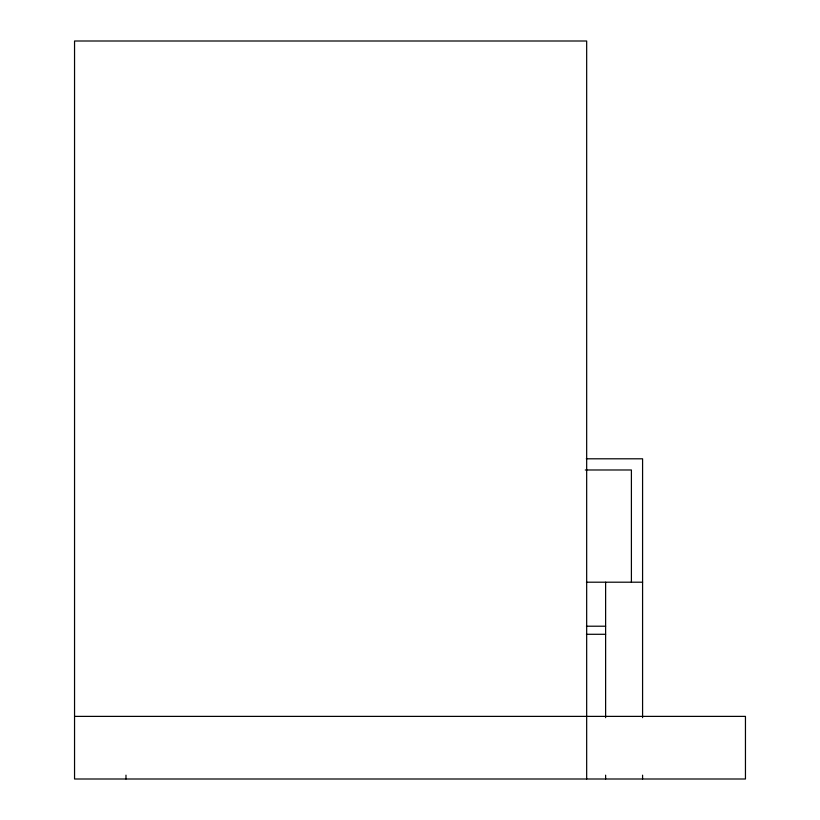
<?xml version="1.0" encoding="UTF-8"?>
<svg xmlns="http://www.w3.org/2000/svg" width="820" height="820" viewBox="0 0 820 820"><rect width="100%" height="100%" fill="white"/><g stroke="black" fill="none" stroke-linecap="round" stroke-linejoin="round"><path stroke-width="1.23" d="M586.29 458.8L642.583 458.8L642.583 717.664M585.285 469.983L631.4 469.983L631.4 582.2M586.433 582.2L642.583 582.2M586.433 626.213L605.621 626.213M586.433 634.29L605.621 634.29M74.548 716.383L745.452 716.383L745.452 779L74.548 779L74.548 41L586.669 41L586.669 779M642.583 775.166L642.583 779M605.621 582.2L605.621 717.664M605.621 775.166L605.621 779M125.983 775.166L125.983 779"/></g></svg>
